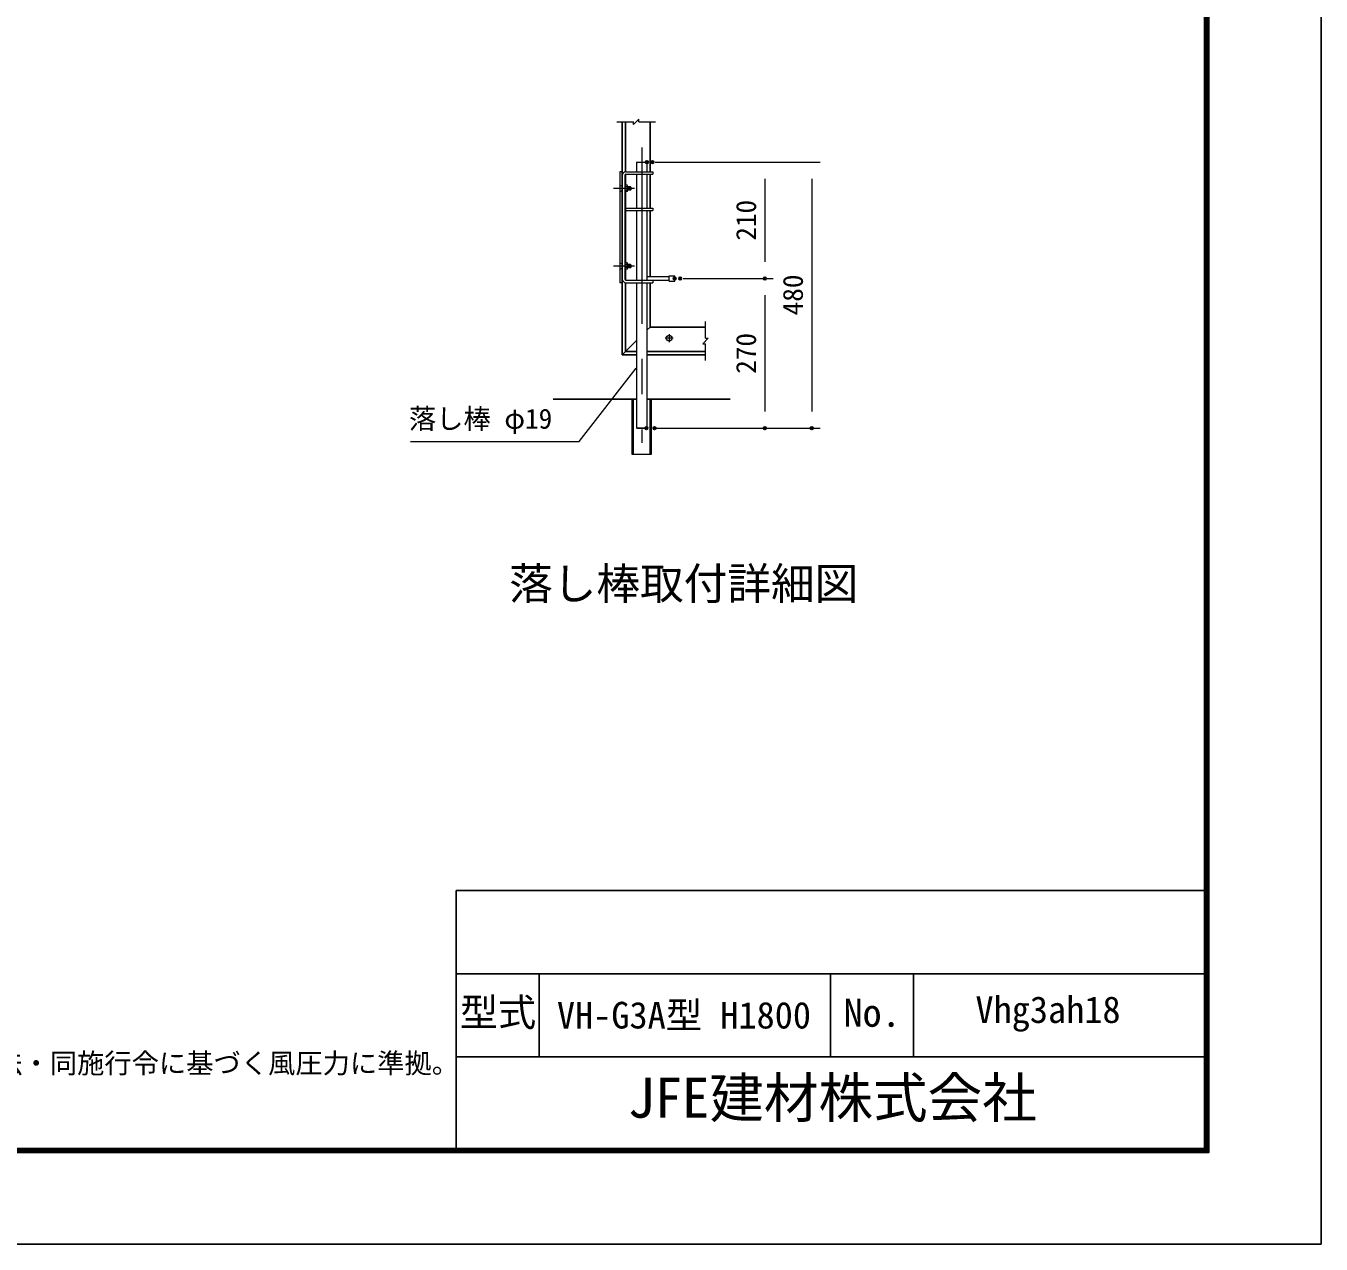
# Model space of a CAD drawing. Units: millimetres, scale not verified, with parts at other scales. Extents: x -6300 to 6300, y -4455 to 4455.
# Drawn here: x 1629 to 6300, y -4455 to -61 of the extents above; entities that cross this region are included whole.
import ezdxf
from ezdxf.enums import TextEntityAlignment as Align

# ---------------------------------------------------------------- set-up
doc = ezdxf.new("R2010")
doc.units = ezdxf.units.MM
doc.header["$LTSCALE"] = 20
doc.header["$PDMODE"] = 32
doc.header["$PDSIZE"] = 10
doc.linetypes.add('USER1', pattern=[50.8, 31.75, -6.35, 6.35, -6.35])
for name, color, linetype, lineweight in [('0-0_D-TTL-TXT', 7, 'Continuous', 25), ('0-3_D-BMK', 2, 'USER1', 13), ('0-4_D-STR1', 1, 'Continuous', 25), ('0-5_D-STR3', 3, 'Continuous', 13), ('0-6_D-BGD', 7, 'Continuous', 25), ('0-7_D-STR-DIM', 7, 'Continuous', 13), ('0-9_Defpoints', 8, 'Continuous', 25), ('0-A_D-STR-TXT', 7, 'Continuous', 13), ('0-C_D-TTL', 7, 'Continuous', 25)]:
    doc.layers.add(name, color=color, linetype=linetype, lineweight=lineweight)
doc.layers.add('0-D_1', color=7, linetype='Continuous')
doc.styles.add('ＭＳ ゴシック', font='')
doc.styles.get('ＭＳ ゴシック').set_extended_font_data('MS Gothic')

msp = doc.modelspace()

# ---------------------------------------------------------------- linework, layer by layer
at = {"layer": '0-3_D-BMK'}
for p, q in [((3850, -500.42), (3850, -1564.98)), ((3824.36, -647.56), (3748.88, -647.56)), ((3824.36, -927.56), (3748.88, -927.56)), ((3963.87, -1187.56), (3934.12, -1187.56)), ((3949, -1172.68), (3949, -1202.44))]:
    msp.add_line(p, q, dxfattribs=at)
at = {"layer": '0-4_D-STR1'}
for p, q in [((3780, -1247.56), (3780, -407.56)), ((3792, -587.6), (3792, -407.56)), ((3880, -587.56), (3880, -407.56)), ((3792, -636.06), (3792, -596.69)), ((3880, -718.56), (3880, -596.56)), ((3792, -916.06), (3792, -659.06)), ((3880, -966.56), (3880, -727.56)), ((3792, -978.44), (3792, -939.06)), ((3792, -1235.56), (3792, -987.52)), ((3880, -1147.56), (3880, -987.56)), ((3880, -1147.56), (3869, -1158.56)), ((3880, -1147.56), (4080, -1147.56)), ((3831, -1196.56), (3780, -1247.56)), ((3780, -1247.56), (3831, -1247.56)), ((3792, -1235.56), (3831, -1235.56)), ((3869, -1235.56), (4080, -1235.56)), ((3869, -1247.56), (4080, -1247.56))]:
    msp.add_line(p, q, dxfattribs=at)
at = {"layer": '0-5_D-STR3'}
for p, q in [((3831, -552.56), (3831, -587.56)), ((3831, -552.56), (3869, -552.56)), ((3869, -552.56), (3869, -587.56)), ((3780, -600.56), (3780, -974.56)), ((3789, -600.56), (3789, -974.56)), ((3793, -587.56), (3890, -587.56)), ((3793, -596.56), (3890, -596.56)), ((3831, -596.56), (3831, -718.56)), ((3869, -596.56), (3869, -718.56)), ((3890, -587.56), (3890, -596.56)), ((3771, -635.56), (3780, -639.62)), ((3798.09, -636.06), (3789, -636.06)), ((3798.09, -641.88), (3789, -641.88)), ((3798.09, -653.24), (3789, -653.24)), ((3799, -637.62), (3798.09, -636.06)), ((3799, -657.5), (3799, -637.62)), ((3810, -641.56), (3799, -641.56)), ((3811, -642.56), (3799, -642.56)), ((3811, -652.56), (3799, -652.56)), ((3810, -653.56), (3799, -653.56)), ((3810, -641.56), (3810, -653.56)), ((3810, -641.56), (3811, -642.56)), ((3811, -652.56), (3810, -653.56)), ((3811, -642.56), (3811, -652.56)), ((3771, -659.56), (3779.94, -655.56)), ((3798.09, -659.06), (3789, -659.06)), ((3799, -657.5), (3798.09, -659.06)), ((3789, -718.56), (3890, -718.56)), ((3789, -727.56), (3890, -727.56)), ((3831, -727.56), (3831, -978.56)), ((3869, -727.56), (3869, -978.56)), ((3890, -718.56), (3890, -727.56)), ((3771, -915.56), (3780, -919.62)), ((3798.09, -916.06), (3789, -916.06)), ((3798.09, -921.88), (3789, -921.88)), ((3798.09, -933.24), (3789, -933.24)), ((3799, -917.62), (3798.09, -916.06)), ((3799, -937.5), (3799, -917.62)), ((3810, -921.56), (3799, -921.56)), ((3811, -922.56), (3799, -922.56)), ((3811, -932.56), (3799, -932.56)), ((3810, -933.56), (3799, -933.56)), ((3810, -921.56), (3810, -933.56)), ((3810, -921.56), (3811, -922.56)), ((3811, -932.56), (3810, -933.56)), ((3811, -922.56), (3811, -932.56)), ((3771, -939.56), (3779.94, -935.56)), ((3798.09, -939.06), (3789, -939.06)), ((3793, -978.56), (3949, -978.56)), ((3799, -937.5), (3798.09, -939.06)), ((3949, -966.56), (3869, -966.56)), ((3890, -978.56), (3890, -987.56)), ((3949, -982.56), (3949, -962.56)), ((3949, -962.56), (3969, -962.56)), ((3969, -982.56), (3969, -962.56)), ((3780, -987.56), (3771, -987.56)), ((3793, -987.56), (3890, -987.56)), ((3831, -987.56), (3831, -1510.56)), ((3869, -987.56), (3869, -1510.56)), ((3949, -982.56), (3969, -982.56)), ((3820.6, -1607.56), (3820.6, -1407.56)), ((3879.4, -1407.56), (3879.4, -1607.56)), ((3884, -1407.56), (3884, -1607.56)), ((3831, -1510.56), (3869, -1510.56)), ((3831, -1510.56), (3833, -1512.56)), ((3833, -1512.56), (3867, -1512.56)), ((3867, -1512.56), (3869, -1510.56))]:
    msp.add_line(p, q, dxfattribs=at)
for points in [[(3780, -587.56), (3771, -587.56), (3771, -987.56)], [(3884, -1607.56), (3816, -1607.56), (3816, -1407.56)]]:
    msp.add_lwpolyline(points, dxfattribs=at)
msp.add_circle((3949, -1187.56), 10.5, dxfattribs=at)
for centre, radius, start, end in [((3793, -600.56), 13, 90, 180), ((3793, -600.56), 4, 90, 180), ((3789.16, -637.77), 9.83, 335.25869, 0.84603), ((3789.16, -657.36), 9.83, 359.15397, 24.74131), ((3780.66, -647.56), 18.34, 341.96185, 18.03815), ((3789.16, -917.77), 9.83, 335.25869, 0.84603), ((3789.16, -937.36), 9.83, 359.15397, 24.74131), ((3780.66, -927.56), 18.34, 341.96185, 18.03815), ((3793, -974.56), 13, 180, 270), ((3793, -974.56), 4, 180, 270)]:
    msp.add_arc(centre, radius, start, end, dxfattribs=at)
at = {"layer": '0-6_D-BGD'}
for p, q in [((3531, -1407.56), (3831, -1407.56)), ((4169, -1407.56), (3869, -1407.56))]:
    msp.add_line(p, q, dxfattribs=at)
at = {"layer": '0-7_D-STR-DIM'}
for p, q in [((3760, -407.56), (3820, -407.56)), ((3820, -417.56), (3840, -397.56)), ((3820, -417.56), (3820, -407.56)), ((3840, -407.56), (3840, -397.56)), ((3840, -407.56), (3900, -407.56)), ((3899, -552.56), (4324.13, -552.56)), ((3919, -552.56), (4493.14, -552.56)), ((4294.13, -612.56), (4294.13, -912.56)), ((4463.14, -612.56), (4463.14, -1452.56)), ((3999, -972.56), (4324.13, -972.56)), ((4019, -972.56), (4324.13, -972.56)), ((4294.13, -1032.56), (4294.13, -1452.56)), ((4080, -1187.56), (4080, -1127.56)), ((4070, -1207.56), (4090, -1187.56)), ((4070, -1207.56), (4080, -1207.56)), ((4080, -1187.56), (4090, -1187.56)), ((4080, -1267.56), (4080, -1207.56)), ((3897, -1512.56), (4324.13, -1512.56)), ((3926.16, -1512.56), (4493.14, -1512.56))]:
    msp.add_line(p, q, dxfattribs=at)
at = {"layer": '0-9_Defpoints'}
for p in [(3869, -552.56), (3889, -552.56), (3969, -972.56), (3989, -972.56), (4294.13, -972.56), (3867, -1512.56), (3896.16, -1512.56), (4294.13, -1512.56), (4463.14, -1512.56)]:
    msp.add_point(p, dxfattribs=at)
at = {"layer": '0-A_D-STR-TXT'}
msp.add_lwpolyline([(3015.75, -1560.16), (3624.75, -1560.16), (3829.77, -1295.5)], dxfattribs=at)
at = {"layer": '0-C_D-TTL'}
for p, q in [((3180.38, -3180), (3180.38, -4110)), ((3180.38, -3180), (5880.38, -3180)), ((3180.38, -3480), (5880.38, -3480)), ((3480.38, -3480), (3480.38, -3780)), ((4530.38, -3480), (4530.38, -3780)), ((4830.38, -3480), (4830.38, -3780)), ((3180.38, -3780), (5880.38, -3780))]:
    msp.add_line(p, q, dxfattribs=at)
at = {"layer": '0-C_D-TTL', "color": 2}
msp.add_lwpolyline([(-6299.62, 4455), (6300.38, 4455), (6300.38, -4455), (-6299.62, -4455)], close=True, dxfattribs=at)
at = {"layer": '0-C_D-TTL'}
for points in [[(-5894.62, 4125), (5895.38, 4125), (5895.38, -4125), (-5894.62, -4125)], [(-5890.87, 4121.25), (5891.63, 4121.25), (5891.63, -4121.25), (-5890.87, -4121.25)], [(-5887.12, 4117.5), (5887.88, 4117.5), (5887.88, -4117.5), (-5887.12, -4117.5)], [(-5883.37, 4113.75), (5884.13, 4113.75), (5884.13, -4113.75), (-5883.37, -4113.75)], [(-5879.62, 4110), (5880.38, 4110), (5880.38, -4110), (-5879.62, -4110)]]:
    msp.add_lwpolyline(points, close=True, dxfattribs=at)

# ---------------------------------------------------------------- texts
at = {"layer": '0-0_D-TTL-TXT', "style": 'ＭＳ ゴシック'}
for s, height, p in [('落し棒取付詳細図', 115.4, (3371.89, -2164.96)), ('型式', 101, (3193.94, -3699.8)), ('No.', 101, (4578.05, -3701.4)), ('（設計条件）風荷重：昭和57年改正 建築基準法・同施行令に基づく風圧力に準拠。', 72.14, (-498.29, -3860.4)), ('JFE建材株式会社', 144.3, (3799.42, -4042.43))]:
    msp.add_text(s, height=height, dxfattribs=at).set_placement(p, align=Align.BOTTOM_LEFT)
at = {"layer": '0-7_D-STR-DIM', "style": 'ＭＳ ゴシック'}
for s, p in [('210', (4284.01, -836.06)), ('480', (4453.01, -1105.31)), ('270', (4284.01, -1316.06))]:
    msp.add_text(s, height=72.14, rotation=90, dxfattribs=at).set_placement(p, align=Align.BOTTOM_LEFT)
at = {"layer": '0-A_D-STR-TXT', "style": 'ＭＳ ゴシック'}
msp.add_text('落し棒 φ19', height=72.14, dxfattribs=at).set_placement((3010.42, -1535.76), align=Align.BOTTOM_LEFT)
at = {"layer": '0-D_1', "style": 'ＭＳ ゴシック'}
for s, p in [('VH-G3A型 H1800', (3544.25, -3706.3)), ('Vhg3ah18', (5053.71, -3686.35))]:
    msp.add_text(s, height=96.19, dxfattribs=at).set_placement(p, align=Align.BOTTOM_LEFT)

doc.saveas('drawing.dxf')
